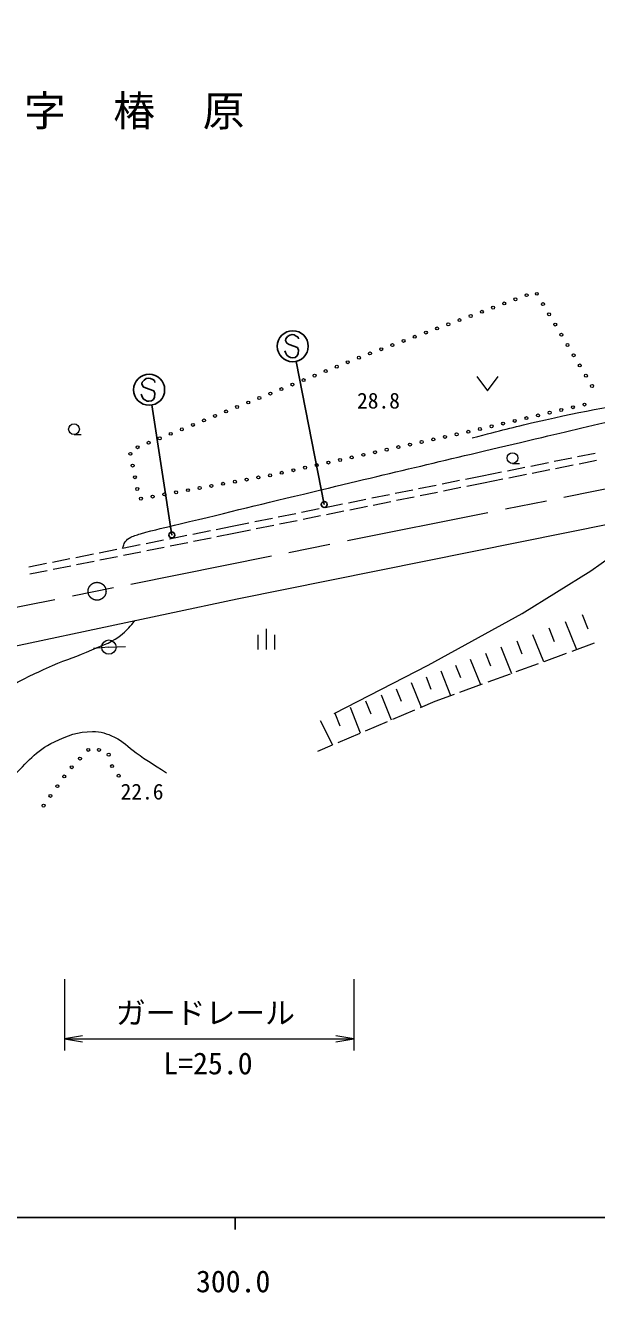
# Model space of a CAD drawing. Units: millimetres, scale not verified. Extents: x 40000 to 680000, y 20000 to 380000.
# Drawn here: x 350434 to 398292, y 198715 to 304934 of the extents above; entities that cross this region are included whole.
import ezdxf
from ezdxf.enums import TextEntityAlignment as Align

# ---------------------------------------------------------------- set-up
doc = ezdxf.new("R2010")
doc.units = ezdxf.units.MM
doc.header["$LTSCALE"] = 1000
doc.linetypes.add('CHAIN', pattern=[18.5, 12, -1.5, 3.5, -1.5])
for name, color, linetype, lineweight in [('M-BMK', 2, 'CHAIN', 13), ('M-STR-HTXT', 7, 'Continuous', 13), ('M-STR-STRC', 7, 'Continuous', 25), ('M-TTL-BAND', 7, 'Continuous', 25), ('M-WORK', 1, 'Continuous', 13)]:
    doc.layers.add(name, color=color, linetype=linetype, lineweight=lineweight)
doc.layers.add('M-BMK-HTXT', color=7, linetype='Continuous')
doc.styles.add('ＭＳ ゴシック', font='')
doc.styles.get('ＭＳ ゴシック').set_extended_font_data('MS Gothic')

# ---------------------------------------------------------------- blocks, each defined once
blk = doc.blocks.new('open_arrow')
at = {"color": 0, "linetype": 'Continuous', "lineweight": -2}
blk.add_lwpolyline([(7.5, 1.25), (0, 0), (7.5, -1.25)], dxfattribs=at)

msp = doc.modelspace()

# ---------------------------------------------------------------- linework, layer by layer
at = {"layer": 'M-BMK'}
msp.add_line((443591, 275013), (330691, 252327), dxfattribs=at)
msp.add_circle((356440, 257501), 750, dxfattribs=at)
at = {"layer": 'M-STR-HTXT'}
for p, q in [((353712, 225000), (353712, 219000)), ((377957, 225000), (377957, 219000)), ((353712, 220000), (377957, 220000))]:
    msp.add_line(p, q, dxfattribs=at)
at = {"layer": 'M-STR-STRC'}
for p, q in [((372241, 278666), (372220, 278519)), ((372220, 278519), (372332, 278282)), ((372408, 278847), (372241, 278666)), ((372579, 278967), (372408, 278847)), ((372794, 279011), (372579, 278967)), ((372945, 278990), (372794, 279011)), ((373132, 278895), (372945, 278990)), ((373275, 278799), (373132, 278895)), ((373320, 278654), (373275, 278799)), ((372223, 277511), (372173, 277654)), ((372333, 277281), (372223, 277511)), ((372332, 278282), (372528, 278186)), ((372467, 277185), (372333, 277281)), ((372528, 278186), (373220, 277941)), ((373285, 277421), (373193, 277228)), ((373220, 277941), (373324, 277717)), ((373324, 277717), (373285, 277421)), ((372657, 277087), (372467, 277185)), ((372813, 277065), (372657, 277087)), ((373031, 277103), (372813, 277065)), ((373193, 277228), (373031, 277103)), ((375471, 264777), (373129, 276768)), ((360376, 275205), (360209, 275025)), ((360546, 275326), (360376, 275205)), ((360762, 275370), (360546, 275326)), ((360913, 275348), (360762, 275370)), ((361100, 275254), (360913, 275348)), ((361243, 275157), (361100, 275254)), ((361288, 275012), (361243, 275157)), ((360209, 275025), (360188, 274877)), ((360188, 274877), (360300, 274640)), ((360300, 274640), (360496, 274545)), ((360496, 274545), (361188, 274300)), ((361188, 274300), (361292, 274076)), ((361292, 274076), (361253, 273780)), ((360191, 273870), (360140, 274013)), ((360301, 273639), (360191, 273870)), ((360435, 273544), (360301, 273639)), ((360625, 273446), (360435, 273544)), ((360781, 273424), (360625, 273446)), ((360999, 273461), (360781, 273424)), ((361161, 273586), (360999, 273461)), ((362709, 262217), (361038, 273114)), ((361253, 273780), (361161, 273586))]:
    msp.add_line(p, q, dxfattribs=at)
for centre, radius in [((372836, 278034), 1300), ((360804, 274393), 1300), ((375471, 264777), 250), ((362709, 262217), 250)]:
    msp.add_circle(centre, radius, dxfattribs=at)
at = {"layer": 'M-TTL-BAND'}
for p, q in [((40000, 205000), (579000, 205000)), ((368000, 205000), (368000, 204000))]:
    msp.add_line(p, q, dxfattribs=at)
at = {"layer": 'M-WORK'}
for p, q in [((388247, 275495), (389147, 274295)), ((389147, 274295), (390047, 275495)), ((354512, 270640), (355112, 270640)), ((396697, 268783), (398168, 269077)), ((390813, 267609), (392284, 267903)), ((391243, 268216), (391843, 268216)), ((392774, 268000), (394245, 268294)), ((392896, 267413), (394367, 267706)), ((394735, 268392), (396206, 268685)), ((394857, 267804), (396328, 268098)), ((396818, 268196), (398289, 268489)), ((385337, 266508), (386808, 266805)), ((387298, 266904), (388693, 267186)), ((388693, 267186), (390322, 267511)), ((388811, 266598), (390444, 266924)), ((390934, 267021), (392405, 267315)), ((379456, 265319), (380927, 265616)), ((381417, 265715), (382887, 266012)), ((383377, 266111), (384847, 266408)), ((383495, 265523), (384966, 265820)), ((385456, 265919), (386926, 266217)), ((387416, 266316), (388811, 266598)), ((375536, 264526), (377006, 264823)), ((377496, 264922), (378966, 265220)), ((377614, 264334), (379085, 264631)), ((379575, 264730), (381045, 265028)), ((381535, 265127), (383005, 265424)), ((369655, 263337), (371125, 263634)), ((371615, 263733), (373085, 264031)), ((371733, 263145), (373203, 263442)), ((373575, 264130), (375046, 264427)), ((373694, 263541), (375164, 263839)), ((375654, 263938), (377124, 264235)), ((364464, 262295), (365935, 262589)), ((366426, 262687), (367770, 262956)), ((366487, 262088), (367888, 262368)), ((367770, 262956), (369165, 263238)), ((367888, 262368), (369283, 262650)), ((369773, 262749), (371243, 263046)), ((358581, 261118), (360052, 261412)), ((360542, 261511), (362013, 261805)), ((362503, 261903), (363974, 262197)), ((362565, 261303), (364036, 261597)), ((364526, 261695), (365997, 261990)), ((354659, 260334), (356129, 260628)), ((356620, 260726), (358091, 261020)), ((356681, 260127), (358152, 260421)), ((358643, 260519), (360113, 260813)), ((360604, 260911), (362075, 261205)), ((350736, 259549), (352207, 259844)), ((350798, 258950), (352269, 259244)), ((352697, 259942), (354168, 260236)), ((352759, 259342), (354230, 259636)), ((354720, 259734), (356191, 260028)), ((395661, 254980), (396603, 252616)), ((397079, 255546), (397551, 254363)), ((370634, 252613), (370634, 254363)), ((392918, 253887), (393829, 251602)), ((394289, 254434), (394745, 253291)), ((357428, 252819), (356132, 252693)), ((357428, 252819), (358817, 252885)), ((369934, 252613), (369934, 253838)), ((371334, 252613), (371334, 253838)), ((390267, 252831), (391148, 250622)), ((391593, 253359), (392033, 252255)), ((396236, 252482), (398115, 253168)), ((387706, 251810), (388556, 249675)), ((388987, 252321), (389412, 251253)), ((393888, 251624), (395767, 252310)), ((385230, 250824), (386052, 248760)), ((386468, 251317), (386879, 250285)), ((391540, 250766), (393419, 251452)), ((382765, 249842), (383584, 247788)), ((383998, 250333), (384407, 249306)), ((386844, 249050), (388722, 249736)), ((389192, 249908), (391070, 250594)), ((380233, 248832), (381074, 246722)), ((381499, 249337), (381920, 248282)), ((384770, 248292), (386374, 248878)), ((377630, 247795), (378494, 245626)), ((378931, 248314), (379364, 247229)), ((381231, 246789), (383072, 247571)), ((383532, 247766), (384770, 248292)), ((375131, 246674), (376162, 244635)), ((376357, 247288), (376780, 246227)), ((378930, 245811), (380771, 246593)), ((376629, 244834), (378470, 245616)), ((374931, 244112), (376169, 244638))]:
    msp.add_line(p, q, dxfattribs=at)
for points in [[(301314, 243448), (299686, 247527), (300165, 247622), (306192, 246947), (310300, 246890), (315011, 246890), (319665, 247177), (323715, 247694), (330695, 248872), (339255, 250710), (368168, 256879), (399637, 263199), (412774, 265995), (421181, 267604)], [(376308, 247268), (384179, 251318), (392050, 255627), (397795, 259208), (400399, 261047), (401203, 261768), (401663, 262445), (401855, 262853), (401880, 263224), (401793, 263658)]]:
    msp.add_lwpolyline(points, dxfattribs=at)
for centre, radius in [((393281, 282431), 125), ((390552, 281622), 125), ((391489, 281970), 125), ((392426, 282319), 125), ((393795, 281573), 125), ((387740, 280576), 125), ((388677, 280924), 125), ((389615, 281273), 125), ((394308, 280715), 125), ((384928, 279530), 125), ((385866, 279878), 125), ((386803, 280227), 125), ((394822, 279857), 125), ((382117, 278484), 125), ((383054, 278833), 125), ((383991, 279181), 125), ((395336, 278999), 125), ((379305, 277438), 125), ((380242, 277787), 125), ((381179, 278135), 125), ((395850, 278142), 125), ((396364, 277284), 125), ((376519, 276325), 125), ((377446, 276700), 125), ((378373, 277076), 125), ((396878, 276426), 125), ((373738, 275199), 125), ((374665, 275575), 125), ((375592, 275950), 125), ((397392, 275568), 125), ((370957, 274074), 125), ((371884, 274449), 125), ((372811, 274824), 125), ((397905, 274710), 125), ((368177, 272948), 125), ((369104, 273323), 125), ((370031, 273698), 125), ((396302, 272926), 125), ((397275, 273154), 125), ((365396, 271822), 125), ((366323, 272197), 125), ((367250, 272573), 125), ((392407, 272013), 125), ((393381, 272241), 125), ((394354, 272469), 125), ((395328, 272698), 125), ((354512, 271090), 450), ((363542, 271072), 125), ((364469, 271447), 125), ((387539, 270872), 125), ((388513, 271100), 125), ((389486, 271328), 125), ((390460, 271556), 125), ((391434, 271785), 125), ((360761, 269946), 125), ((361688, 270321), 125), ((362615, 270696), 125), ((382656, 269796), 125), ((383633, 270011), 125), ((384610, 270226), 125), ((385586, 270441), 125), ((386563, 270656), 125), ((359229, 269021), 125), ((359834, 269571), 125), ((377773, 268721), 125), ((378750, 268936), 125), ((379727, 269151), 125), ((380703, 269366), 125), ((381680, 269581), 125), ((391243, 268666), 450), ((359420, 268039), 125), ((372890, 267646), 125), ((373867, 267861), 125), ((374844, 268076), 125), ((375820, 268291), 125), ((376797, 268506), 125), ((359612, 267058), 125), ((367000, 266507), 125), ((367984, 266685), 125), ((368969, 266862), 125), ((369953, 267039), 125), ((370937, 267217), 125), ((371914, 267430), 125), ((359803, 266076), 125), ((361095, 265443), 125), ((362080, 265621), 125), ((363064, 265798), 125), ((364048, 265975), 125), ((365032, 266153), 125), ((366016, 266330), 125), ((360111, 265266), 125), ((357428, 252819), 600), ((355700, 244205), 125), ((356603, 244208), 125), ((355010, 243480), 125), ((357415, 243806), 125), ((354321, 242756), 125), ((357704, 242849), 125), ((353113, 241166), 125), ((353693, 241981), 125), ((358253, 242037), 125), ((352534, 240351), 125), ((351955, 239536), 125)]:
    msp.add_circle(centre, radius, dxfattribs=at)
for points, knots in [([(358585, 261119), (358627, 261289), (358653, 261356), (358725, 261494), (358839, 261712), (358928, 261843), (359142, 261963), (359483, 262155), (359704, 262210), (360080, 262318), (361362, 262687), (362099, 262825), (363395, 263141), (367742, 264204), (370178, 264799), (374529, 265844), (381575, 267536), (385525, 268472), (392578, 270136), (395718, 270877), (397476, 271297), (400622, 272012), (404197, 272825), (406223, 273172), (409793, 274006), (412669, 274677), (414258, 275141), (417134, 275812), (420977, 276708), (423169, 277034), (427009, 277946), (430016, 278661), (431700, 279066), (434678, 279893), (438205, 280873), (440162, 281491), (443661, 282567), (446913, 283566), (448762, 284045), (451964, 285194), (455064, 286305), (456783, 286986), (459798, 288313), (463567, 289972), (465595, 291084), (469320, 292840), (472064, 294133), (473671, 294713), (476357, 296123), (479150, 297591), (480669, 298501), (483369, 300134), (485755, 301577), (487100, 302378), (489397, 303957), (492126, 305833), (493635, 306917), (496246, 308953), (498118, 310413), (499158, 311248), (500913, 312846), (502322, 314128), (503073, 314891), (504361, 316294), (505902, 317974), (506785, 318904), (508184, 320704), (509037, 321800), (509325, 322179), (510295, 323565)], [0, 0, 0, 0, 1, 1, 1, 2, 2, 2, 3, 3, 3, 4, 4, 4, 5, 5, 5, 6, 6, 6, 7, 7, 7, 8, 8, 8, 9, 9, 9, 10, 10, 10, 11, 11, 11, 12, 12, 12, 13, 13, 13, 14, 14, 14, 15, 15, 15, 16, 16, 16, 17, 17, 17, 18, 18, 18, 19, 19, 19, 20, 20, 20, 21, 21, 21, 22, 22, 22, 23, 23, 23, 23]), ([(387877, 270363), (390437, 271044), (391130, 271204), (393225, 271700), (397494, 272711), (399943, 273011), (404237, 273917), (409254, 274974), (412073, 275541), (417043, 276801), (422314, 278138), (425204, 279122), (430447, 280566), (434535, 281692), (436896, 282078), (440931, 283380), (446855, 285293), (450114, 286548), (455918, 288798), (459980, 290373), (462245, 291288), (466226, 293055), (469254, 294399), (470886, 295292), (473826, 296820), (475686, 297787), (476708, 298368), (478540, 299388), (480923, 300715), (481676, 301164), (484591, 302871)], [0, 0, 0, 0, 1, 1, 1, 2, 2, 2, 3, 3, 3, 4, 4, 4, 5, 5, 5, 6, 6, 6, 7, 7, 7, 8, 8, 8, 9, 9, 9, 10, 10, 10, 10]), ([(326228, 234728), (329550, 236284), (330544, 236748), (333165, 238304), (335750, 239839), (337059, 240919), (339542, 242613), (341840, 244181), (343149, 245030), (345402, 246663), (346860, 247720), (347520, 248537), (349064, 249464), (350428, 250283), (351258, 250631), (352713, 251274), (353984, 251836), (354748, 252026), (356016, 252595), (357046, 253058), (357724, 253200), (358573, 253945), (359021, 254338), (359209, 254519), (359619, 255055)], [0, 0, 0, 0, 1, 1, 1, 2, 2, 2, 3, 3, 3, 4, 4, 4, 5, 5, 5, 6, 6, 6, 7, 7, 7, 8, 8, 8, 8]), ([(345862, 238304), (347418, 240066), (347877, 240596), (349309, 241924), (350635, 243153), (351235, 244110), (352871, 244882), (354037, 245433), (354769, 245747), (356059, 245744), (356799, 245742), (357224, 245591), (357898, 245285), (358694, 244922), (358990, 244465), (359707, 243963), (360684, 243280), (361025, 243075), (362264, 242297)], [0, 0, 0, 0, 1, 1, 1, 2, 2, 2, 3, 3, 3, 4, 4, 4, 5, 5, 5, 6, 6, 6, 6])]:
    msp.add_open_spline(points, degree=3, knots=knots, dxfattribs=at)

# ---------------------------------------------------------------- block references
at = {"layer": 'M-STR-HTXT', "xscale": 200, "yscale": 200}
msp.add_blockref('open_arrow', (353712, 220000), dxfattribs=at)
at = {"layer": 'M-STR-HTXT', "xscale": 200, "yscale": 200, "rotation": 180}
msp.add_blockref('open_arrow', (377957, 220000), dxfattribs=at)

# ---------------------------------------------------------------- texts
at = {"layer": 'M-BMK-HTXT', "insert": (361547, 297626), "char_height": 2566, "attachment_point": 5, "style": 'ＭＳ ゴシック'}
msp.add_mtext('\\T2.14;字椿原', dxfattribs=at)
at = {"layer": 'M-STR-HTXT', "style": 'ＭＳ ゴシック'}
msp.add_text('ガードレール', height=1833, dxfattribs=at).set_placement((365520, 222162), align=Align.MIDDLE_CENTER)
msp.add_text('L=25.0', height=1833, dxfattribs=at).set_placement((365731, 216463), align=Align.BOTTOM_CENTER)
at = {"layer": 'M-TTL-BAND', "style": 'ＭＳ ゴシック'}
msp.add_text('300.0', height=1833, dxfattribs=at).set_placement((367844, 198195), align=Align.BOTTOM_CENTER)
at = {"layer": 'M-WORK', "style": 'ＭＳ ゴシック'}
for s, p in [('28.8', (380017, 273478)), ('22.6', (360210, 240708))]:
    msp.add_text(s, height=1320, dxfattribs=at).set_placement(p, align=Align.MIDDLE_CENTER)

doc.saveas('drawing.dxf')
